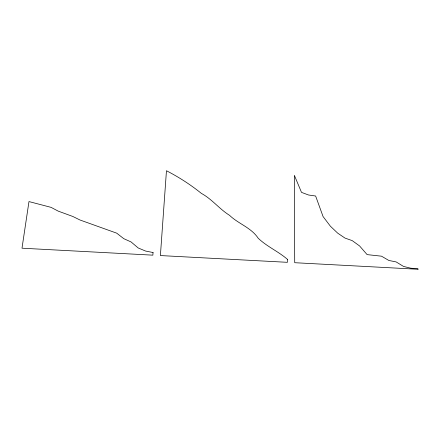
<?xml version="1.0" encoding="UTF-8"?>
<svg xmlns="http://www.w3.org/2000/svg" width="440" height="440" viewBox="0 0 440 440"><rect width="100%" height="100%" fill="white"/><g stroke="black" fill="none" stroke-linecap="round" stroke-linejoin="round"><path stroke-width="0.66" d="M287.386 259.298L287.386 262.317L160.397 255.563L166.458 170.737C178.844 177.133 190.493 184.602 201.344 193.375C211.959 199.095 219.351 209.006 229.537 215.325C238.436 223.894 251.141 227.541 258.203 238.244C266.97 246.631 278.295 251.394 287.386 259.298M153.054 252.522L152.851 255.162L22 248.199L28.974 201.575L51.101 207.372L58.234 211.134L72.826 216.475L80.025 220.011L116.694 233.156L123.778 238.673L131.093 241.956L138.188 247.962L145.558 251.042L153.054 252.522M418 269.264L294.712 262.707L294.377 175.357L301.499 192.374L308.572 195.008L315.629 196.009L323.07 216.557L330.396 226.215L337.716 233.167L345.01 238.084L352.242 240.636L359.59 245.96L367.114 254.617L381.507 256.185L388.889 260.48L396.116 261.91L403.541 266.437L410.795 268.202L417.962 268.697L418 269.264"/></g></svg>
